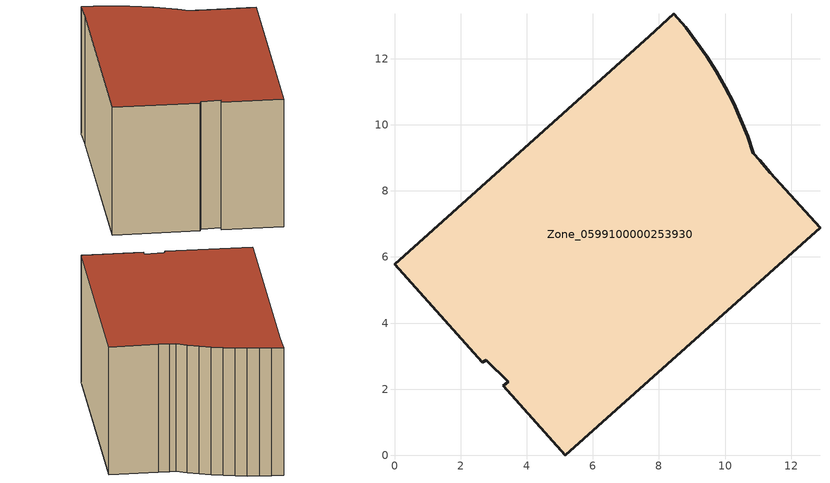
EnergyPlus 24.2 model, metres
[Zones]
Zone_0599100000253930
 floor ground (C_G): 11.37,8.54 12.87,6.88 5.16,0 3.29,2.1 3.44,2.23 2.77,2.88 2.65,2.81 0,5.78 7.71,12.67 8.45,13.36 8.8,12.95 9.13,12.52 9.45,12.07 9.74,11.61 10.01,11.14 10.26,10.65 10.48,10.16 10.68,9.65 10.86,9.14 11.04,8.93 z0
 wall outside (C_F): 5.16,0 12.87,6.88 11.37,8.54 11.04,8.93 10.86,9.14 10.68,9.65 10.48,10.16 10.26,10.65 10.01,11.14 9.74,11.61 9.45,12.07 9.13,12.52 8.8,12.95 8.45,13.36 7.71,12.67 0,5.78 2.65,2.81 2.77,2.88 3.44,2.23 3.29,2.1 5.16,0 z0:6.25
 roof outside (C_R): 12.87,6.88 11.37,8.54 11.04,8.93 10.86,9.14 10.68,9.65 10.48,10.16 10.26,10.65 10.01,11.14 9.74,11.61 9.45,12.07 9.13,12.52 8.8,12.95 8.45,13.36 7.71,12.67 0,5.78 2.65,2.81 2.77,2.88 3.44,2.23 3.29,2.1 5.16,0 z6.25
[BUILDING]
Pand.0599100000253930: North Axis=0; Terrain=City; Loads Convergence Tolerance Value=0.04; Temperature Convergence Tolerance Value=0.4; Solar Distribution=FullExterior; Maximum Number of Warmup Days=25; Minimum Number of Warmup Days=1
[Site:Location]
Rotterdam.The.Hague.AP_ZH_NLD Design_Conditions: Latitude=51.96; Longitude=4.45; Time Zone=1; Elevation=-4.5
[SITE:GROUNDTEMPERATURE:BUILDINGSURFACE]
18, 18, 18, 18, 18, 18, 18, 18, 18, 18, 18, 18
[MATERIAL] Thermal Absorptance=0.9; Solar Absorptance=0.7; Visible Absorptance=0.7
Name | Roughness | Thickness | Conductivity | Density | Specific Heat
G.TC.1975-1991 | MediumSmooth | 0.15 | 0.288461 | 540 | 1210
F.TC.1975-1991 | Rough | 0.3 | 0.230769 | 1920 | 840
R.TC.1975-1991 | MediumRough | 0.2 | 0.153846 | 1500 | 1000
[CONSTRUCTION]
C_G: G.TC.1975-1991
C_F: F.TC.1975-1991
C_R: R.TC.1975-1991
[ZONE]
Zone_0599100000253930: Type=1; Multiplier=1; Ceiling Height=Autocalculate; Volume=Autocalculate; Floor Area=autocalculate; Part of Total Floor Area=Yes
[ZONEINFILTRATION:DESIGNFLOWRATE]
Infil_Zone_0599100000253930: Zone or ZoneList or Space or SpaceList=Zone_0599100000253930; Schedule=AlwaysOn; Design Flow Rate Calculation Method=Flow/Area; Flow Rate per Floor Area=0.003; Constant Term Coefficient=1; Temperature Term Coefficient=0; Velocity Term Coefficient=0; Velocity Squared Term Coefficient=0
[HVACTEMPLATE:ZONE:IDEALLOADSAIRSYSTEM]
Zone_0599100000253930: Maximum Heating Supply Air Temperature=50; Minimum Cooling Supply Air Temperature=13; Maximum Heating Supply Air Humidity Ratio=0.0156; Minimum Cooling Supply Air Humidity Ratio=0.0077; Heating Limit=NoLimit; Cooling Limit=NoLimit; Dehumidification Control Type=ConstantSensibleHeatRatio; Cooling Sensible Heat Ratio=0.7; Dehumidification Setpoint=60; Humidification Control Type=None; Humidification Setpoint=30; Outdoor Air Method=None; Outdoor Air Flow Rate per Person=0.00944; Outdoor Air Flow Rate per Zone Floor Area=0; Outdoor Air Flow Rate per Zone=0; Demand Controlled Ventilation Type=None; Outdoor Air Economizer Type=NoEconomizer; Heat Recovery Type=None; Sensible Heat Recovery Effectiveness=0.7; Latent Heat Recovery Effectiveness=0.65
[ZONECONTROL:THERMOSTAT]
ThermostatControl_Zone_0599100000253930: Zone or ZoneList=Zone_0599100000253930; Control Type Schedule=DualSetpointControlType; Control 1=Thermostat_Zone_0599100000253930; Temperature Difference Between Cutout And Setpoint=0
[THERMOSTATSETPOINT:DUALSETPOINT]
Thermostat_Zone_0599100000253930: Heating Setpoint Temperature Schedule=HeatingSetpoint_Zone_0599100000253930; Cooling Setpoint Temperature Schedule=CoolingSetpoint_Zone_0599100000253930
[SCHEDULE:COMPACT]
HeatingSetpoint_Zone_0599100000253930: Through: 12/31, For: AllDays, Until: 24:00, 21
CoolingSetpoint_Zone_0599100000253930: Through: 12/31, For: AllDays, Until: 24:00, 24
DualSetpointControlType: Through: 12/31, For: AllDays, Until: 24:00, 4
AlwaysOn: Through: 12/31, For: AllDays, Until: 24:00, 1
